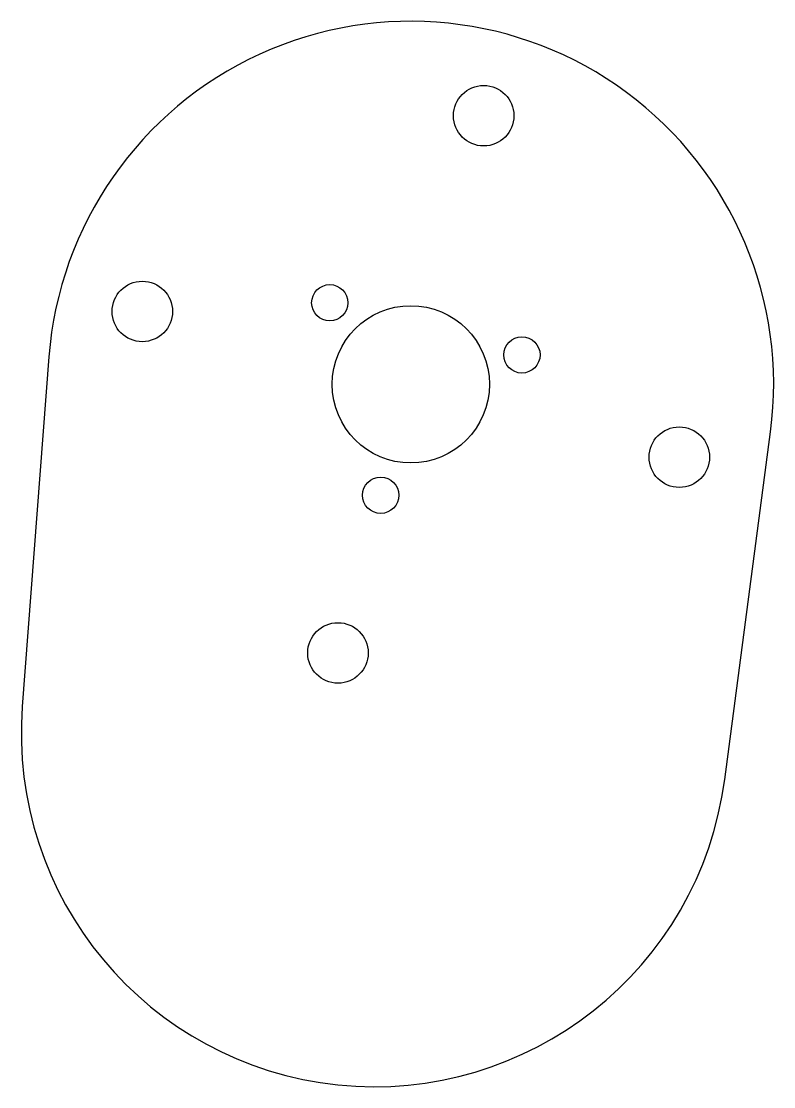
# Model space of a CAD drawing. Header units: millimetres. Extents: x -32.2 to 30, y -58 to 30.
import ezdxf

# ---------------------------------------------------------------- set-up
doc = ezdxf.new("R2010")
doc.units = ezdxf.units.MM

msp = doc.modelspace()

# ---------------------------------------------------------------- linework, layer by layer
at = {"color": 7, "linetype": 'Continuous', "lineweight": 25}
for p, q in [((-29.913, 2.279), (-32.116, -26.626)), ((25.949, -32.665), (29.742, -3.925))]:
    msp.add_line(p, q, dxfattribs=at)
for centre, radius in [((6.024, 22.197), 2.5), ((-22.197, 6.024), 2.5), ((-6.696, 6.739), 1.5), ((0, 0), 6.5), ((9.184, 2.429), 1.5), ((22.197, -6.024), 2.5), ((-2.488, -9.168), 1.5), ((-6.024, -22.197), 2.5)]:
    msp.add_circle(centre, radius, dxfattribs=at)
for centre, radius, start, end in [((0, 0), 30, 352.48145, 175.643), ((-3, -28.844), 29.2, 175.643, 352.48145)]:
    msp.add_arc(centre, radius, start, end, dxfattribs=at)

doc.saveas('drawing.dxf')
